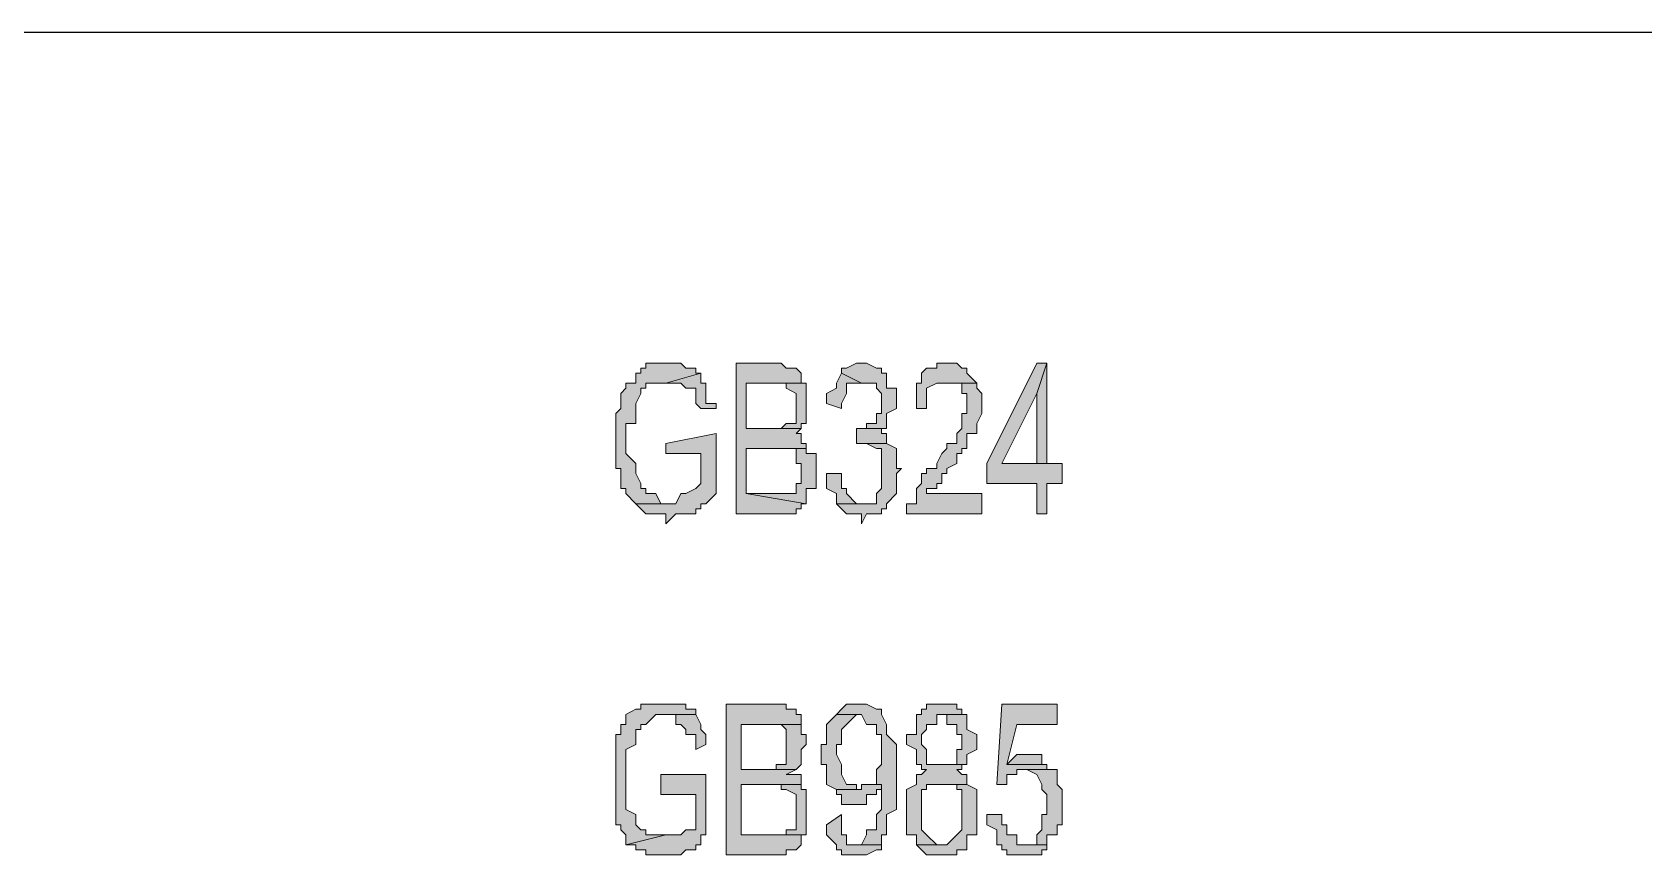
# Model space of a CAD drawing. Header units: millimetres. Extents: x 20 to 821, y 1 to 1134.
# Drawn here: x 614.1 to 671.9, y 942.1 to 971.6 of the extents above; entities that cross this region are included whole.
import ezdxf

# ---------------------------------------------------------------- set-up
doc = ezdxf.new("R2010")
doc.units = ezdxf.units.MM
doc.layers.add('1', color=7, linetype='Continuous')

msp = doc.modelspace()

# ---------------------------------------------------------------- hatches: boundary and pattern name
h = msp.add_hatch(color=0)
h.dxf.hatch_style = 2
h.paths.add_polyline_path([(636.84, 959.721732), (636.12, 959.721732), (636.12, 959.541732), (635.94, 959.541732), (635.94, 959.361732), (635.76, 959.361732), (635.76, 959.001732), (635.4, 959.001732), (635.4, 958.821732), (635.22, 958.641732), (635.22, 958.101732), (635.04, 957.921732), (635.04, 957.561732), (635.04, 957.381732), (635.04, 955.941732), (635.22, 955.941732), (635.22, 955.221732), (635.4, 955.221732), (635.4, 955.041732), (635.76, 954.681732), (636.84, 954.681732), (636.66, 954.681732), (636.48, 955.041732), (636.12, 955.041732), (636.12, 955.221732), (635.94, 955.221732), (635.94, 955.401732), (635.76, 955.761732), (635.76, 956.121732), (635.4, 956.481732), (635.4, 957.561732), (635.76, 957.561732), (635.76, 958.281732), (635.94, 958.641732), (635.94, 958.821732), (636.12, 958.821732), (636.12, 959.001732), (636.48, 959.001732), (636.84, 959.001732), (638.1, 959.361732), (637.92, 959.361732), (637.92, 959.541732), (637.56, 959.541732), (637.38, 959.721732)])
h = msp.add_hatch(color=0)
h.dxf.hatch_style = 2
h.paths.add_polyline_path([(640.8, 959.721732), (639.36, 959.721732), (639.36, 954.321732), (641.52, 954.321732), (641.52, 954.501732), (641.7, 954.501732), (641.7, 954.681732), (641.88, 954.681732), (639.72, 955.041732), (639.72, 956.661732), (640.8, 956.661732), (641.88, 956.661732), (641.88, 956.841732), (641.7, 956.841732), (641.7, 957.201732), (641.52, 957.201732), (641.7, 957.381732), (639.72, 957.381732), (639.72, 959.001732), (641.7, 959.001732), (641.7, 959.361732), (641.52, 959.541732), (641.16, 959.541732), (640.98, 959.721732)])
h = msp.add_hatch(color=0)
h.dxf.hatch_style = 2
h.paths.add_polyline_path([(643.86, 959.721732), (643.68, 959.721732), (643.32, 959.541732), (643.14, 959.541732), (643.14, 959.361732), (643.86, 959.001732), (644.4, 959.001732), (644.4, 958.821732), (644.58, 958.641732), (644.58, 957.921732), (644.4, 957.921732), (644.4, 957.561732), (644.04, 957.561732), (644.04, 957.381732), (643.68, 957.381732), (644.58, 957.381732), (644.76, 957.381732), (644.76, 957.561732), (644.76, 957.921732), (645.12, 958.101732), (645.12, 958.821732), (644.76, 958.821732), (644.76, 959.361732), (644.58, 959.361732), (644.58, 959.541732), (644.4, 959.541732), (644.04, 959.721732)])
h = msp.add_hatch(color=0)
h.dxf.hatch_style = 2
h.paths.add_polyline_path([(646.92, 959.721732), (646.56, 959.721732), (646.56, 959.541732), (646.2, 959.541732), (646.02, 959.361732), (646.02, 959.001732), (645.84, 959.001732), (645.84, 958.101732), (646.2, 958.101732), (646.2, 958.821732), (646.56, 959.001732), (648, 959.001732), (647.64, 959.361732), (647.64, 959.541732), (647.46, 959.541732), (647.28, 959.721732)])
h = msp.add_hatch(color=0)
h.dxf.hatch_style = 2
h.paths.add_polyline_path([(650.52, 959.721732), (650.16, 959.721732), (648.36, 956.121732), (648.36, 955.401732), (650.16, 955.401732), (650.16, 954.321732), (650.52, 954.321732), (650.52, 955.401732), (651.06, 955.401732), (651.06, 956.121732), (650.52, 956.121732), (648.9, 956.121732), (650.16, 958.641732)])
h = msp.add_hatch(color=0)
h.dxf.hatch_style = 2
h.paths.add_polyline_path([(650.52, 959.721732), (650.16, 958.641732), (650.16, 956.121732), (648.9, 956.121732), (650.52, 956.121732)])
h = msp.add_hatch(color=0)
h.dxf.hatch_style = 2
h.paths.add_polyline_path([(638.1, 959.361732), (636.84, 959.001732), (637.38, 959.001732), (637.56, 958.821732), (637.92, 958.821732), (637.92, 958.641732), (637.92, 958.281732), (638.1, 958.101732), (638.64, 958.101732), (638.64, 958.281732), (638.28, 958.281732), (638.28, 958.641732), (638.28, 959.001732), (638.1, 959.001732)])
h = msp.add_hatch(color=0)
h.dxf.hatch_style = 2
h.paths.add_polyline_path([(643.14, 959.361732), (642.96, 959.001732), (642.96, 958.821732), (642.6, 958.641732), (642.6, 958.281732), (643.14, 958.101732), (643.14, 958.281732), (643.32, 958.641732), (643.32, 959.001732), (643.68, 959.001732), (643.86, 959.001732)])
h = msp.add_hatch(color=0)
h.dxf.hatch_style = 2
h.paths.add_polyline_path([(641.7, 959.001732), (640.44, 959.001732), (640.8, 959.001732), (641.16, 959.001732), (641.16, 958.821732), (641.52, 958.641732), (641.52, 957.561732), (641.16, 957.561732), (640.98, 957.381732), (640.8, 957.381732), (640.44, 957.381732), (639.72, 957.381732), (641.7, 957.381732), (641.7, 957.561732), (641.88, 957.561732), (641.88, 959.001732)])
h = msp.add_hatch(color=0)
h.dxf.hatch_style = 2
h.paths.add_polyline_path([(648, 959.001732), (646.92, 959.001732), (647.28, 959.001732), (647.46, 959.001732), (647.46, 958.821732), (647.46, 958.641732), (647.64, 958.641732), (647.64, 957.921732), (647.46, 957.921732), (647.46, 957.381732), (647.28, 957.201732), (647.28, 956.841732), (646.92, 956.841732), (646.92, 956.661732), (646.74, 956.481732), (646.56, 956.121732), (646.56, 955.941732), (646.2, 955.941732), (646.2, 955.761732), (646.02, 955.761732), (646.02, 955.401732), (645.84, 955.221732), (645.84, 954.681732), (645.48, 954.681732), (645.48, 954.321732), (648.18, 954.321732), (648.18, 955.041732), (646.2, 955.041732), (646.2, 955.221732), (646.56, 955.221732), (646.56, 955.401732), (646.74, 955.401732), (646.74, 955.761732), (646.92, 955.761732), (646.92, 955.941732), (647.28, 956.121732), (647.28, 956.481732), (647.46, 956.481732), (647.46, 956.661732), (647.64, 956.661732), (647.64, 957.201732), (648, 957.201732), (648, 957.561732), (648.18, 957.921732), (648.18, 958.641732), (648, 958.821732)])
h = msp.add_hatch(color=0)
h.dxf.hatch_style = 2
h.paths.add_polyline_path([(643.68, 957.381732), (643.68, 956.841732), (643.86, 956.841732), (644.76, 956.841732), (644.76, 957.201732), (644.58, 957.201732), (644.58, 957.381732)])
h = msp.add_hatch(color=0)
h.dxf.hatch_style = 2
h.paths.add_polyline_path([(638.64, 957.201732), (636.84, 956.841732), (636.84, 956.481732), (638.1, 956.481732), (638.1, 955.401732), (637.92, 955.221732), (637.56, 955.041732), (637.38, 955.041732), (637.2, 954.681732), (635.76, 954.681732), (635.94, 954.501732), (636.12, 954.321732), (636.48, 954.321732), (636.84, 954.321732), (636.84, 953.961732), (637.2, 954.321732), (637.92, 954.321732), (637.92, 954.501732), (638.1, 954.501732), (638.1, 954.681732), (638.28, 954.681732), (638.64, 955.041732)])
h = msp.add_hatch(color=0)
h.dxf.hatch_style = 2
h.paths.add_polyline_path([(644.76, 956.841732), (643.86, 956.841732), (644.04, 956.841732), (644.4, 956.661732), (644.58, 956.661732), (644.58, 956.481732), (644.58, 955.221732), (644.4, 955.041732), (644.4, 954.681732), (644.04, 954.681732), (642.96, 954.681732), (643.14, 954.501732), (643.32, 954.321732), (643.86, 954.321732), (643.86, 953.961732), (644.04, 954.321732), (644.58, 954.321732), (644.58, 954.501732), (644.76, 954.501732), (644.76, 954.681732), (645.12, 955.041732), (645.12, 955.761732), (645.3, 955.941732), (645.12, 955.941732), (645.12, 956.121732), (645.12, 956.661732)])
h = msp.add_hatch(color=0)
h.dxf.hatch_style = 2
h.paths.add_polyline_path([(641.88, 956.661732), (640.8, 956.661732), (640.98, 956.661732), (641.52, 956.661732), (641.52, 956.481732), (641.52, 956.121732), (641.7, 956.121732), (641.7, 955.401732), (641.52, 955.401732), (641.52, 955.041732), (641.16, 955.041732), (640.98, 955.041732), (639.72, 955.041732), (641.88, 954.681732), (641.88, 955.221732), (642.24, 955.221732), (642.24, 956.481732), (641.88, 956.481732)])
h = msp.add_hatch(color=0)
h.dxf.hatch_style = 2
h.paths.add_polyline_path([(643.14, 955.761732), (642.6, 955.761732), (642.6, 955.401732), (642.6, 955.221732), (642.96, 955.041732), (642.96, 954.681732), (643.86, 954.681732), (643.68, 954.681732), (643.32, 955.041732), (643.32, 955.221732), (643.14, 955.221732)])
h = msp.add_hatch(color=0)
h.dxf.hatch_style = 2
h.paths.add_polyline_path([(636.66, 947.481732), (635.94, 947.481732), (635.94, 947.301732), (635.76, 947.301732), (635.4, 947.121732), (635.4, 946.761732), (635.22, 946.761732), (635.22, 946.401732), (635.04, 946.401732), (635.04, 945.321732), (635.04, 945.141732), (635.04, 943.161732), (635.22, 943.161732), (635.22, 942.981732), (635.4, 942.801732), (635.4, 942.441732), (636.84, 942.801732), (636.12, 942.801732), (636.12, 942.981732), (635.94, 942.981732), (635.76, 943.161732), (635.76, 943.521732), (635.4, 943.701732), (635.4, 945.861732), (635.76, 946.041732), (635.76, 946.581732), (635.94, 946.581732), (635.94, 946.761732), (636.12, 946.761732), (636.48, 947.121732), (637.92, 947.121732), (637.92, 947.301732), (637.56, 947.301732), (637.56, 947.481732)])
h = msp.add_hatch(color=0)
h.dxf.hatch_style = 2
h.paths.add_polyline_path([(640.44, 947.481732), (639, 947.481732), (639, 942.081732), (641.16, 942.081732), (641.16, 942.261732), (641.52, 942.261732), (641.7, 942.441732), (641.7, 942.801732), (639.54, 942.801732), (639.54, 944.601732), (640.44, 944.601732), (641.7, 944.601732), (641.7, 944.961732), (641.16, 944.961732), (641.52, 945.141732), (639.54, 945.141732), (639.54, 946.761732), (641.7, 946.761732), (641.7, 947.121732), (641.52, 947.121732), (641.52, 947.301732), (641.16, 947.301732), (641.16, 947.481732)])
h = msp.add_hatch(color=0)
h.dxf.hatch_style = 2
h.paths.add_polyline_path([(643.68, 947.481732), (643.32, 947.481732), (643.14, 947.301732), (642.96, 947.121732), (643.86, 947.121732), (644.04, 946.761732), (644.4, 946.761732), (644.4, 946.581732), (644.4, 946.401732), (644.58, 946.401732), (644.58, 945.321732), (644.4, 945.141732), (644.4, 944.601732), (644.04, 944.601732), (644.58, 944.601732), (644.58, 944.421732), (644.58, 943.701732), (644.4, 943.521732), (644.4, 942.981732), (644.04, 942.981732), (644.04, 942.801732), (643.86, 942.441732), (643.68, 942.441732), (644.58, 942.441732), (644.58, 942.801732), (644.76, 942.801732), (644.76, 943.521732), (645.12, 943.701732), (645.12, 946.041732), (644.76, 946.401732), (644.76, 946.761732), (644.58, 947.121732), (644.58, 947.301732), (644.4, 947.301732), (644.04, 947.481732)])
h = msp.add_hatch(color=0)
h.dxf.hatch_style = 2
h.paths.add_polyline_path([(646.74, 947.481732), (646.2, 947.481732), (646.2, 947.301732), (646.02, 947.301732), (646.02, 947.121732), (645.84, 947.121732), (645.84, 946.761732), (645.84, 946.401732), (645.48, 946.401732), (645.48, 946.041732), (645.84, 945.861732), (645.84, 945.321732), (646.02, 945.321732), (646.02, 945.141732), (646.2, 945.141732), (646.02, 944.961732), (645.84, 944.961732), (645.84, 944.601732), (645.48, 944.421732), (645.48, 942.801732), (645.84, 942.801732), (645.84, 942.441732), (646.74, 942.441732), (646.56, 942.441732), (646.2, 942.801732), (646.02, 942.981732), (646.02, 944.421732), (646.2, 944.421732), (646.2, 944.601732), (646.56, 944.601732), (647.64, 944.601732), (647.64, 944.961732), (647.46, 944.961732), (647.28, 945.141732), (647.46, 945.141732), (647.46, 945.321732), (646.2, 945.321732), (646.2, 945.681732), (646.2, 945.861732), (646.02, 946.041732), (646.02, 946.401732), (646.2, 946.581732), (646.2, 946.761732), (646.56, 946.761732), (646.56, 947.121732), (646.74, 947.121732), (647.64, 947.121732), (647.46, 947.121732), (647.46, 947.301732), (647.28, 947.301732), (647.28, 947.481732), (646.92, 947.481732)])
h = msp.add_hatch(color=0)
h.dxf.hatch_style = 2
h.paths.add_polyline_path([(650.88, 947.481732), (648.9, 947.481732), (648.72, 944.601732), (649.08, 944.601732), (649.08, 944.961732), (649.44, 944.961732), (649.44, 945.141732), (650.52, 945.141732), (650.52, 945.321732), (649.08, 945.321732), (649.44, 946.761732), (650.88, 946.761732)])
h = msp.add_hatch(color=0)
h.dxf.hatch_style = 2
h.paths.add_polyline_path([(637.92, 947.121732), (636.66, 947.121732), (636.84, 947.121732), (637.2, 947.121732), (637.2, 946.761732), (637.38, 946.761732), (637.56, 946.581732), (637.56, 946.401732), (637.92, 946.401732), (637.92, 945.861732), (638.28, 946.041732), (638.28, 946.401732), (638.1, 946.581732), (638.1, 946.761732)])
h = msp.add_hatch(color=0)
h.dxf.hatch_style = 2
h.paths.add_polyline_path([(642.96, 947.121732), (642.6, 946.761732), (642.6, 946.041732), (642.42, 946.041732), (642.42, 945.321732), (642.6, 945.321732), (642.6, 944.601732), (642.96, 944.421732), (643.86, 944.421732), (643.68, 944.421732), (643.68, 944.601732), (643.32, 944.601732), (643.14, 944.961732), (643.14, 945.321732), (642.96, 945.681732), (642.96, 946.041732), (643.14, 946.041732), (643.14, 946.581732), (643.32, 946.761732), (643.68, 947.121732), (643.86, 947.121732)])
h = msp.add_hatch(color=0)
h.dxf.hatch_style = 2
h.paths.add_polyline_path([(647.64, 947.121732), (646.74, 947.121732), (646.92, 947.121732), (646.92, 946.761732), (647.28, 946.761732), (647.28, 946.401732), (647.46, 946.401732), (647.46, 945.861732), (647.28, 945.861732), (647.28, 945.321732), (646.92, 945.321732), (646.74, 945.321732), (647.46, 945.321732), (647.64, 945.321732), (647.64, 945.681732), (648, 945.861732), (648, 946.401732), (647.64, 946.581732)])
h = msp.add_hatch(color=0)
h.dxf.hatch_style = 2
h.paths.add_polyline_path([(641.7, 946.761732), (640.44, 946.761732), (640.8, 946.761732), (640.98, 946.761732), (641.16, 946.581732), (641.16, 945.321732), (640.98, 945.321732), (640.8, 945.321732), (640.8, 945.141732), (640.44, 945.141732), (639.54, 945.141732), (641.52, 945.141732), (641.7, 945.321732), (641.7, 945.861732), (641.88, 946.041732), (641.88, 946.401732), (641.7, 946.401732)])
h = msp.add_hatch(color=0)
h.dxf.hatch_style = 2
h.paths.add_polyline_path([(649.8, 945.681732), (649.44, 945.681732), (649.08, 945.321732), (650.52, 945.321732), (650.34, 945.321732), (650.34, 945.681732), (650.16, 945.681732)])
h = msp.add_hatch(color=0)
h.dxf.hatch_style = 2
h.paths.add_polyline_path([(638.28, 944.961732), (636.66, 944.961732), (636.66, 944.241732), (637.92, 944.241732), (637.92, 943.161732), (637.92, 942.981732), (637.56, 942.981732), (637.38, 942.801732), (636.84, 942.801732), (635.4, 942.441732), (635.76, 942.441732), (635.76, 942.261732), (636.12, 942.261732), (636.12, 942.081732), (636.48, 942.081732), (637.38, 942.081732), (637.56, 942.261732), (637.92, 942.261732), (637.92, 942.441732), (638.1, 942.441732), (638.1, 942.801732), (638.28, 942.801732)])
h = msp.add_hatch(color=0)
h.dxf.hatch_style = 2
h.paths.add_polyline_path([(641.7, 944.601732), (640.44, 944.601732), (640.8, 944.601732), (640.98, 944.601732), (640.98, 944.421732), (641.16, 944.421732), (641.52, 944.241732), (641.52, 942.981732), (641.16, 942.981732), (641.16, 942.801732), (640.98, 942.801732), (640.8, 942.801732), (639.54, 942.801732), (641.7, 942.801732), (641.88, 942.801732), (641.88, 942.981732), (641.88, 944.421732), (641.7, 944.421732)])
h = msp.add_hatch(color=0)
h.dxf.hatch_style = 2
h.paths.add_polyline_path([(644.04, 944.601732), (643.86, 944.601732), (643.86, 944.421732), (642.96, 944.421732), (642.96, 944.241732), (643.14, 944.241732), (643.14, 943.881732), (644.04, 943.881732), (644.04, 944.241732), (644.4, 944.241732), (644.4, 944.421732), (644.58, 944.421732), (644.58, 944.601732)])
h = msp.add_hatch(color=0)
h.dxf.hatch_style = 2
h.paths.add_polyline_path([(647.64, 944.601732), (646.74, 944.601732), (646.92, 944.601732), (647.28, 944.601732), (647.28, 944.421732), (647.46, 944.421732), (647.46, 944.241732), (647.46, 942.981732), (647.28, 942.801732), (646.92, 942.441732), (645.84, 942.441732), (646.02, 942.261732), (646.2, 942.081732), (647.28, 942.081732), (647.28, 942.261732), (647.64, 942.261732), (647.64, 942.441732), (647.64, 942.801732), (648, 942.801732), (648, 944.421732)])
h = msp.add_hatch(color=0)
h.dxf.hatch_style = 2
h.paths.add_polyline_path([(650.52, 945.141732), (649.62, 945.141732), (649.8, 945.141732), (650.16, 944.961732), (650.34, 944.601732), (650.34, 944.421732), (650.52, 944.241732), (650.52, 943.521732), (650.34, 943.521732), (650.34, 942.981732), (650.16, 942.801732), (650.16, 942.441732), (649.8, 942.441732), (649.62, 942.441732), (650.52, 942.441732), (650.52, 942.801732), (650.88, 942.801732), (650.88, 943.161732), (651.06, 943.161732), (651.06, 944.421732), (650.88, 944.601732), (650.88, 945.141732)])
h = msp.add_hatch(color=0)
h.dxf.hatch_style = 2
h.paths.add_polyline_path([(643.14, 943.521732), (642.6, 943.161732), (642.6, 942.801732), (642.96, 942.441732), (642.96, 942.261732), (643.14, 942.261732), (643.14, 942.081732), (643.32, 942.081732), (644.04, 942.081732), (644.4, 942.261732), (644.58, 942.261732), (644.58, 942.441732), (643.68, 942.441732), (643.32, 942.441732), (643.32, 942.801732), (643.14, 942.801732), (643.14, 942.981732)])
h = msp.add_hatch(color=0)
h.dxf.hatch_style = 2
h.paths.add_polyline_path([(648.9, 943.521732), (648.36, 943.521732), (648.36, 943.161732), (648.72, 942.981732), (648.72, 942.441732), (648.9, 942.441732), (648.9, 942.261732), (649.08, 942.261732), (649.08, 942.081732), (649.44, 942.081732), (650.34, 942.081732), (650.34, 942.261732), (650.52, 942.261732), (650.52, 942.441732), (649.62, 942.441732), (649.44, 942.441732), (649.44, 942.801732), (649.08, 942.801732), (649.08, 942.981732), (649.08, 943.161732), (648.9, 943.161732)])

# ---------------------------------------------------------------- linework, layer by layer
at = {"layer": '1', "color": 0, "lineweight": 25}
msp.add_lwpolyline([(557.64, 971.601732), (821.16, 971.601732)], dxfattribs=at)
at = {"layer": '1', "color": 0, "lineweight": 5}
for points in [[(636.84, 959.721732), (636.12, 959.721732), (636.12, 959.541732), (635.94, 959.541732), (635.94, 959.361732), (635.76, 959.361732), (635.76, 959.001732), (635.4, 959.001732), (635.4, 958.821732), (635.22, 958.641732), (635.22, 958.101732), (635.04, 957.921732), (635.04, 957.561732), (635.04, 957.381732), (635.04, 955.941732), (635.22, 955.941732), (635.22, 955.221732), (635.4, 955.221732), (635.4, 955.041732), (635.76, 954.681732), (636.84, 954.681732), (636.66, 954.681732), (636.48, 955.041732), (636.12, 955.041732), (636.12, 955.221732), (635.94, 955.221732), (635.94, 955.401732), (635.76, 955.761732), (635.76, 956.121732), (635.4, 956.481732), (635.4, 957.561732), (635.76, 957.561732), (635.76, 958.281732), (635.94, 958.641732), (635.94, 958.821732), (636.12, 958.821732), (636.12, 959.001732), (636.48, 959.001732), (636.84, 959.001732), (638.1, 959.361732), (637.92, 959.361732), (637.92, 959.541732), (637.56, 959.541732), (637.38, 959.721732), (636.84, 959.721732)], [(640.8, 959.721732), (639.36, 959.721732), (639.36, 954.321732), (641.52, 954.321732), (641.52, 954.501732), (641.7, 954.501732), (641.7, 954.681732), (641.88, 954.681732), (639.72, 955.041732), (639.72, 956.661732), (640.8, 956.661732), (641.88, 956.661732), (641.88, 956.841732), (641.7, 956.841732), (641.7, 957.201732), (641.52, 957.201732), (641.52, 957.201732), (641.7, 957.381732), (639.72, 957.381732), (639.72, 959.001732), (641.7, 959.001732), (641.7, 959.361732), (641.52, 959.541732), (641.16, 959.541732), (640.98, 959.721732), (640.8, 959.721732)], [(643.86, 959.721732), (643.68, 959.721732), (643.32, 959.541732), (643.14, 959.541732), (643.14, 959.361732), (643.86, 959.001732), (644.4, 959.001732), (644.4, 958.821732), (644.58, 958.641732), (644.58, 957.921732), (644.4, 957.921732), (644.4, 957.561732), (644.4, 957.561732), (644.04, 957.561732), (644.04, 957.381732), (643.68, 957.381732), (644.58, 957.381732), (644.76, 957.381732), (644.76, 957.561732), (644.76, 957.921732), (645.12, 958.101732), (645.12, 958.821732), (644.76, 958.821732), (644.76, 959.361732), (644.58, 959.361732), (644.58, 959.541732), (644.4, 959.541732), (644.04, 959.721732), (643.86, 959.721732)], [(646.92, 959.721732), (646.56, 959.721732), (646.56, 959.541732), (646.2, 959.541732), (646.02, 959.361732), (646.02, 959.001732), (645.84, 959.001732), (645.84, 958.101732), (646.2, 958.101732), (646.2, 958.821732), (646.56, 959.001732), (646.56, 959.001732), (648, 959.001732), (647.64, 959.361732), (647.64, 959.541732), (647.46, 959.541732), (647.28, 959.721732), (646.92, 959.721732)], [(650.52, 959.721732), (650.16, 959.721732), (648.36, 956.121732), (648.36, 955.401732), (650.16, 955.401732), (650.16, 954.321732), (650.52, 954.321732), (650.52, 955.401732), (651.06, 955.401732), (651.06, 956.121732), (650.52, 956.121732), (648.9, 956.121732), (650.16, 958.641732), (650.52, 959.721732)], [(650.52, 959.721732), (650.16, 958.641732), (650.16, 956.121732), (648.9, 956.121732), (650.52, 956.121732), (650.52, 959.721732)], [(638.1, 959.361732), (636.84, 959.001732), (637.38, 959.001732), (637.56, 958.821732), (637.92, 958.821732), (637.92, 958.641732), (637.92, 958.281732), (638.1, 958.101732), (638.64, 958.101732), (638.64, 958.281732), (638.28, 958.281732), (638.28, 958.641732), (638.28, 959.001732), (638.1, 959.001732), (638.1, 959.361732)], [(643.14, 959.361732), (642.96, 959.001732), (642.96, 958.821732), (642.6, 958.641732), (642.6, 958.281732), (643.14, 958.101732), (643.14, 958.281732), (643.32, 958.641732), (643.32, 959.001732), (643.68, 959.001732), (643.86, 959.001732), (643.14, 959.361732)], [(641.7, 959.001732), (640.44, 959.001732), (640.8, 959.001732), (641.16, 959.001732), (641.16, 958.821732), (641.52, 958.641732), (641.52, 957.561732), (641.16, 957.561732), (640.98, 957.381732), (640.8, 957.381732), (640.44, 957.381732), (639.72, 957.381732), (641.7, 957.381732), (641.7, 957.561732), (641.88, 957.561732), (641.88, 959.001732), (641.7, 959.001732)], [(648, 959.001732), (646.92, 959.001732), (647.28, 959.001732), (647.46, 959.001732), (647.46, 958.821732), (647.46, 958.641732), (647.64, 958.641732), (647.64, 957.921732), (647.46, 957.921732), (647.46, 957.381732), (647.28, 957.201732), (647.28, 956.841732), (646.92, 956.841732), (646.92, 956.661732), (646.74, 956.481732), (646.56, 956.121732), (646.56, 955.941732), (646.2, 955.941732), (646.2, 955.761732), (646.02, 955.761732), (646.02, 955.401732), (645.84, 955.221732), (645.84, 954.681732), (645.48, 954.681732), (645.48, 954.321732), (648.18, 954.321732), (648.18, 955.041732), (646.2, 955.041732), (646.2, 955.221732), (646.56, 955.221732), (646.56, 955.401732), (646.74, 955.401732), (646.74, 955.761732), (646.92, 955.761732), (646.92, 955.941732), (647.28, 956.121732), (647.28, 956.481732), (647.46, 956.481732), (647.46, 956.661732), (647.64, 956.661732), (647.64, 957.201732), (648, 957.201732), (648, 957.561732), (648.18, 957.921732), (648.18, 958.641732), (648, 958.821732), (648, 959.001732)], [(643.68, 957.381732), (643.68, 956.841732), (643.86, 956.841732), (644.76, 956.841732), (644.76, 957.201732), (644.58, 957.201732), (644.58, 957.381732), (643.68, 957.381732)], [(638.64, 957.201732), (636.84, 956.841732), (636.84, 956.481732), (638.1, 956.481732), (638.1, 955.401732), (637.92, 955.221732), (637.56, 955.041732), (637.38, 955.041732), (637.2, 954.681732), (635.76, 954.681732), (635.94, 954.501732), (636.12, 954.321732), (636.48, 954.321732), (636.48, 954.321732), (636.84, 954.321732), (636.84, 953.961732), (637.2, 954.321732), (637.92, 954.321732), (637.92, 954.501732), (638.1, 954.501732), (638.1, 954.681732), (638.28, 954.681732), (638.64, 955.041732), (638.64, 957.201732)], [(644.76, 956.841732), (643.86, 956.841732), (644.04, 956.841732), (644.4, 956.661732), (644.58, 956.661732), (644.58, 956.481732), (644.58, 955.221732), (644.4, 955.041732), (644.4, 954.681732), (644.04, 954.681732), (642.96, 954.681732), (643.14, 954.501732), (643.32, 954.321732), (643.86, 954.321732), (643.86, 953.961732), (644.04, 954.321732), (644.58, 954.321732), (644.58, 954.501732), (644.76, 954.501732), (644.76, 954.681732), (645.12, 955.041732), (645.12, 955.761732), (645.3, 955.941732), (645.12, 955.941732), (645.12, 956.121732), (645.12, 956.661732), (644.76, 956.841732)], [(641.88, 956.661732), (640.8, 956.661732), (640.98, 956.661732), (641.52, 956.661732), (641.52, 956.481732), (641.52, 956.121732), (641.7, 956.121732), (641.7, 955.401732), (641.52, 955.401732), (641.52, 955.041732), (641.16, 955.041732), (640.98, 955.041732), (640.98, 955.041732), (639.72, 955.041732), (641.88, 954.681732), (641.88, 955.221732), (642.24, 955.221732), (642.24, 956.481732), (641.88, 956.481732), (641.88, 956.661732)], [(643.14, 955.761732), (642.6, 955.761732), (642.6, 955.401732), (642.6, 955.221732), (642.96, 955.041732), (642.96, 954.681732), (643.86, 954.681732), (643.68, 954.681732), (643.32, 955.041732), (643.32, 955.221732), (643.14, 955.221732), (643.14, 955.761732)], [(636.66, 947.481732), (635.94, 947.481732), (635.94, 947.301732), (635.76, 947.301732), (635.4, 947.121732), (635.4, 946.761732), (635.22, 946.761732), (635.22, 946.401732), (635.04, 946.401732), (635.04, 945.321732), (635.04, 945.141732), (635.04, 943.161732), (635.22, 943.161732), (635.22, 942.981732), (635.4, 942.801732), (635.4, 942.441732), (636.84, 942.801732), (636.12, 942.801732), (636.12, 942.981732), (635.94, 942.981732), (635.76, 943.161732), (635.76, 943.521732), (635.4, 943.701732), (635.4, 945.861732), (635.76, 946.041732), (635.76, 946.581732), (635.94, 946.581732), (635.94, 946.761732), (636.12, 946.761732), (636.48, 947.121732), (637.92, 947.121732), (637.92, 947.301732), (637.56, 947.301732), (637.56, 947.481732), (636.66, 947.481732)], [(640.44, 947.481732), (639, 947.481732), (639, 942.081732), (641.16, 942.081732), (641.16, 942.261732), (641.52, 942.261732), (641.7, 942.441732), (641.7, 942.801732), (639.54, 942.801732), (639.54, 944.601732), (640.44, 944.601732), (641.7, 944.601732), (641.7, 944.961732), (641.16, 944.961732), (641.52, 945.141732), (639.54, 945.141732), (639.54, 946.761732), (641.7, 946.761732), (641.7, 947.121732), (641.52, 947.121732), (641.52, 947.301732), (641.16, 947.301732), (641.16, 947.481732), (640.44, 947.481732)], [(643.68, 947.481732), (643.32, 947.481732), (643.14, 947.301732), (642.96, 947.121732), (643.86, 947.121732), (644.04, 946.761732), (644.4, 946.761732), (644.4, 946.581732), (644.4, 946.401732), (644.58, 946.401732), (644.58, 945.321732), (644.4, 945.141732), (644.4, 944.601732), (644.04, 944.601732), (644.58, 944.601732), (644.58, 944.421732), (644.58, 943.701732), (644.4, 943.521732), (644.4, 942.981732), (644.04, 942.981732), (644.04, 942.801732), (643.86, 942.441732), (643.68, 942.441732), (644.58, 942.441732), (644.58, 942.801732), (644.76, 942.801732), (644.76, 943.521732), (645.12, 943.701732), (645.12, 946.041732), (644.76, 946.401732), (644.76, 946.761732), (644.58, 947.121732), (644.58, 947.301732), (644.4, 947.301732), (644.04, 947.481732), (643.68, 947.481732)], [(646.74, 947.481732), (646.2, 947.481732), (646.2, 947.301732), (646.02, 947.301732), (646.02, 947.121732), (645.84, 947.121732), (645.84, 946.761732), (645.84, 946.401732), (645.48, 946.401732), (645.48, 946.041732), (645.84, 945.861732), (645.84, 945.321732), (646.02, 945.321732), (646.02, 945.141732), (646.2, 945.141732), (646.02, 944.961732), (645.84, 944.961732), (645.84, 944.601732), (645.48, 944.421732), (645.48, 942.801732), (645.84, 942.801732), (645.84, 942.441732), (646.74, 942.441732), (646.56, 942.441732), (646.2, 942.801732), (646.02, 942.981732), (646.02, 944.421732), (646.2, 944.421732), (646.2, 944.601732), (646.56, 944.601732), (647.64, 944.601732), (647.64, 944.961732), (647.46, 944.961732), (647.28, 945.141732), (647.46, 945.141732), (647.46, 945.321732), (646.2, 945.321732), (646.2, 945.681732), (646.2, 945.861732), (646.02, 946.041732), (646.02, 946.401732), (646.2, 946.581732), (646.2, 946.761732), (646.56, 946.761732), (646.56, 947.121732), (646.74, 947.121732), (647.64, 947.121732), (647.46, 947.121732), (647.46, 947.301732), (647.28, 947.301732), (647.28, 947.481732), (646.92, 947.481732), (646.74, 947.481732)], [(650.88, 947.481732), (648.9, 947.481732), (648.72, 944.601732), (649.08, 944.601732), (649.08, 944.961732), (649.44, 944.961732), (649.44, 945.141732), (650.52, 945.141732), (650.52, 945.321732), (649.08, 945.321732), (649.44, 946.761732), (650.88, 946.761732), (650.88, 947.481732)], [(637.92, 947.121732), (636.66, 947.121732), (636.84, 947.121732), (637.2, 947.121732), (637.2, 946.761732), (637.38, 946.761732), (637.56, 946.581732), (637.56, 946.401732), (637.92, 946.401732), (637.92, 945.861732), (638.28, 946.041732), (638.28, 946.401732), (638.1, 946.581732), (638.1, 946.761732), (637.92, 947.121732)], [(642.96, 947.121732), (642.6, 946.761732), (642.6, 946.041732), (642.42, 946.041732), (642.42, 945.321732), (642.6, 945.321732), (642.6, 944.601732), (642.96, 944.421732), (643.86, 944.421732), (643.68, 944.421732), (643.68, 944.601732), (643.32, 944.601732), (643.14, 944.961732), (643.14, 944.961732), (643.14, 945.321732), (642.96, 945.681732), (642.96, 946.041732), (643.14, 946.041732), (643.14, 946.581732), (643.32, 946.761732), (643.68, 947.121732), (643.86, 947.121732), (642.96, 947.121732)], [(647.64, 947.121732), (646.74, 947.121732), (646.92, 947.121732), (646.92, 946.761732), (647.28, 946.761732), (647.28, 946.401732), (647.46, 946.401732), (647.46, 945.861732), (647.28, 945.861732), (647.28, 945.321732), (646.92, 945.321732), (646.74, 945.321732), (647.46, 945.321732), (647.64, 945.321732), (647.64, 945.681732), (648, 945.861732), (648, 945.861732), (648, 946.401732), (647.64, 946.581732), (647.64, 947.121732)], [(641.7, 946.761732), (640.44, 946.761732), (640.8, 946.761732), (640.98, 946.761732), (641.16, 946.581732), (641.16, 945.321732), (640.98, 945.321732), (640.8, 945.321732), (640.8, 945.141732), (640.44, 945.141732), (640.44, 945.141732), (639.54, 945.141732), (641.52, 945.141732), (641.7, 945.321732), (641.7, 945.861732), (641.88, 946.041732), (641.88, 946.401732), (641.7, 946.401732), (641.7, 946.761732)], [(649.8, 945.681732), (649.44, 945.681732), (649.08, 945.321732), (650.52, 945.321732), (650.34, 945.321732), (650.34, 945.681732), (650.16, 945.681732), (649.8, 945.681732)], [(638.28, 944.961732), (636.66, 944.961732), (636.66, 944.241732), (637.92, 944.241732), (637.92, 943.161732), (637.92, 942.981732), (637.56, 942.981732), (637.38, 942.801732), (636.84, 942.801732), (635.4, 942.441732), (635.76, 942.441732), (635.76, 942.261732), (636.12, 942.261732), (636.12, 942.081732), (636.48, 942.081732), (637.38, 942.081732), (637.56, 942.261732), (637.92, 942.261732), (637.92, 942.441732), (638.1, 942.441732), (638.1, 942.801732), (638.28, 942.801732), (638.28, 944.961732)], [(641.7, 944.601732), (640.44, 944.601732), (640.8, 944.601732), (640.98, 944.601732), (640.98, 944.421732), (641.16, 944.421732), (641.52, 944.241732), (641.52, 942.981732), (641.16, 942.981732), (641.16, 942.801732), (640.98, 942.801732), (640.8, 942.801732), (640.8, 942.801732), (639.54, 942.801732), (641.7, 942.801732), (641.88, 942.801732), (641.88, 942.981732), (641.88, 944.421732), (641.7, 944.421732), (641.7, 944.601732)], [(644.04, 944.601732), (643.86, 944.601732), (643.86, 944.421732), (642.96, 944.421732), (642.96, 944.241732), (643.14, 944.241732), (643.14, 943.881732), (644.04, 943.881732), (644.04, 944.241732), (644.4, 944.241732), (644.4, 944.421732), (644.58, 944.421732), (644.58, 944.601732), (644.04, 944.601732)], [(647.64, 944.601732), (646.74, 944.601732), (646.92, 944.601732), (647.28, 944.601732), (647.28, 944.421732), (647.46, 944.421732), (647.46, 944.241732), (647.46, 942.981732), (647.28, 942.801732), (646.92, 942.441732), (645.84, 942.441732), (646.02, 942.261732), (646.2, 942.081732), (647.28, 942.081732), (647.28, 942.261732), (647.64, 942.261732), (647.64, 942.441732), (647.64, 942.801732), (648, 942.801732), (648, 944.421732), (647.64, 944.601732)], [(650.52, 945.141732), (649.62, 945.141732), (649.8, 945.141732), (650.16, 944.961732), (650.34, 944.601732), (650.34, 944.421732), (650.52, 944.241732), (650.52, 943.521732), (650.34, 943.521732), (650.34, 942.981732), (650.16, 942.801732), (650.16, 942.441732), (649.8, 942.441732), (649.62, 942.441732), (650.52, 942.441732), (650.52, 942.801732), (650.88, 942.801732), (650.88, 943.161732), (651.06, 943.161732), (651.06, 944.421732), (650.88, 944.601732), (650.88, 945.141732), (650.52, 945.141732)], [(643.14, 943.521732), (642.6, 943.161732), (642.6, 942.801732), (642.96, 942.441732), (642.96, 942.261732), (643.14, 942.261732), (643.14, 942.081732), (643.32, 942.081732), (644.04, 942.081732), (644.4, 942.261732), (644.58, 942.261732), (644.58, 942.441732), (643.68, 942.441732), (643.32, 942.441732), (643.32, 942.801732), (643.14, 942.801732), (643.14, 942.981732), (643.14, 943.521732)], [(648.9, 943.521732), (648.36, 943.521732), (648.36, 943.161732), (648.72, 942.981732), (648.72, 942.441732), (648.9, 942.441732), (648.9, 942.261732), (649.08, 942.261732), (649.08, 942.081732), (649.44, 942.081732), (650.34, 942.081732), (650.34, 942.261732), (650.52, 942.261732), (650.52, 942.441732), (649.62, 942.441732), (649.44, 942.441732), (649.44, 942.801732), (649.08, 942.801732), (649.08, 942.981732), (649.08, 943.161732), (648.9, 943.161732), (648.9, 943.521732)]]:
    msp.add_lwpolyline(points, dxfattribs=at)

doc.saveas('drawing.dxf')
